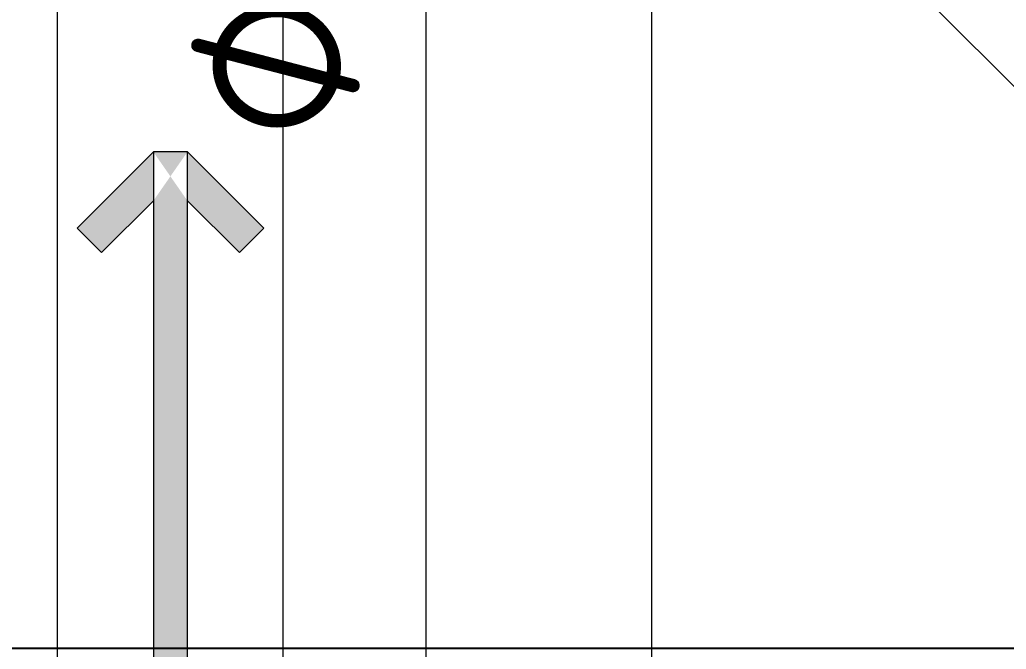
# Model space of a CAD drawing. Header units: inches. Extents: x 3133 to 3721, y -16790 to -15753.
# Drawn here: x 3477.39 to 3494.89, y -16014.82 to -16003.65 of the extents above; entities that cross this region are included whole.
import ezdxf

# ---------------------------------------------------------------- set-up
doc = ezdxf.new("R2010")
doc.units = ezdxf.units.IN
doc.header["$LTSCALE"] = 25
doc.header["$MEASUREMENT"] = 0
doc.layers.add('PP-SWP', color=1, linetype='Continuous', lineweight=9)
doc.layers.add('PP-WWP', color=3, linetype='Continuous', lineweight=9)
doc.layers.add('PP-TOILET 2', color=34, linetype='Continuous', true_color=0x994200)
doc.styles.add('arial', font='ARIALN.TTF')

# ---------------------------------------------------------------- blocks, each defined once
blk = doc.blocks.new('PP-ARROW')
h = blk.add_hatch(color=256)
h.dxf.hatch_style = 1
h.paths.add_polyline_path([(-150, 0), (-150, 15.32), (150, 15.32), (150, 0)])
edge = h.paths.add_edge_path()
edge.add_line((150, 15.32), (115.6, 49.73))
edge.add_line((115.6, 49.73), (104.6, 38.74))
edge.add_line((104.6, 38.74), (128.01, 15.32))
edge.add_line((150, 0), (115.6, -34.4))
edge.add_line((115.6, -34.4), (104.6, -23.41))
edge.add_line((104.6, -23.41), (128.01, 0))
h = blk.add_hatch(color=256)
h.dxf.hatch_style = 1
h.paths.add_polyline_path([(104.6, 38.74), (115.6, 49.73), (150, 15.32), (128.01, 15.32)])
h.paths.add_polyline_path([(104.6, -23.41), (128.01, 0), (150, 0), (115.6, -34.4)])
at = {"lineweight": 0}
for p, q in [((115.6, 49.73), (104.6, 38.74)), ((150, 15.32), (115.6, 49.73)), ((104.6, 38.74), (128.01, 15.32)), ((150, 15.32), (-150, 15.32)), ((-150, 15.32), (-150, 0)), ((150, 0), (150, 15.32)), ((-150, 0), (150, 0)), ((104.6, -23.41), (128.01, 0)), ((150, 0), (115.6, -34.4)), ((115.6, -34.4), (104.6, -23.41))]:
    blk.add_line(p, q, dxfattribs=at)

msp = doc.modelspace()

# ---------------------------------------------------------------- linework, layer by layer
at = {"layer": 'PP-SWP'}
for p, q in [((3484.602, -16038.048), (3484.602, -15950.022)), ((3488.602, -16038.048), (3488.602, -15950.022))]:
    msp.add_line(p, q, dxfattribs=at)
at = {"layer": 'PP-TOILET 2'}
msp.add_lwpolyline([(3433.813, -15941.366), (3507.829, -15941.366), (3507.829, -16014.811), (3433.813, -16014.811)], close=True, dxfattribs=at)
at = {"layer": 'PP-WWP'}
for p, q in [((3496.365, -16006.175), (3484.279, -15994.086)), ((3478.062, -16028.686), (3478.062, -15995.121)), ((3482.062, -16028.686), (3482.062, -15995.121))]:
    msp.add_line(p, q, dxfattribs=at)

# ---------------------------------------------------------------- block references
at = {"layer": 'PP-WWP', "xscale": 0.0393701, "yscale": 0.0393701, "rotation": 90}
msp.add_blockref('PP-ARROW', (3480.364, -16011.903), dxfattribs=at)

# ---------------------------------------------------------------- texts
at = {"layer": 'PP-SWP', "insert": (3483.421, -15994.035), "char_height": 2.95276, "attachment_point": 8, "rotation": 90, "style": 'arial'}
msp.add_mtext('⌀110 MM SWP\\P', dxfattribs=at)

doc.saveas('drawing.dxf')
